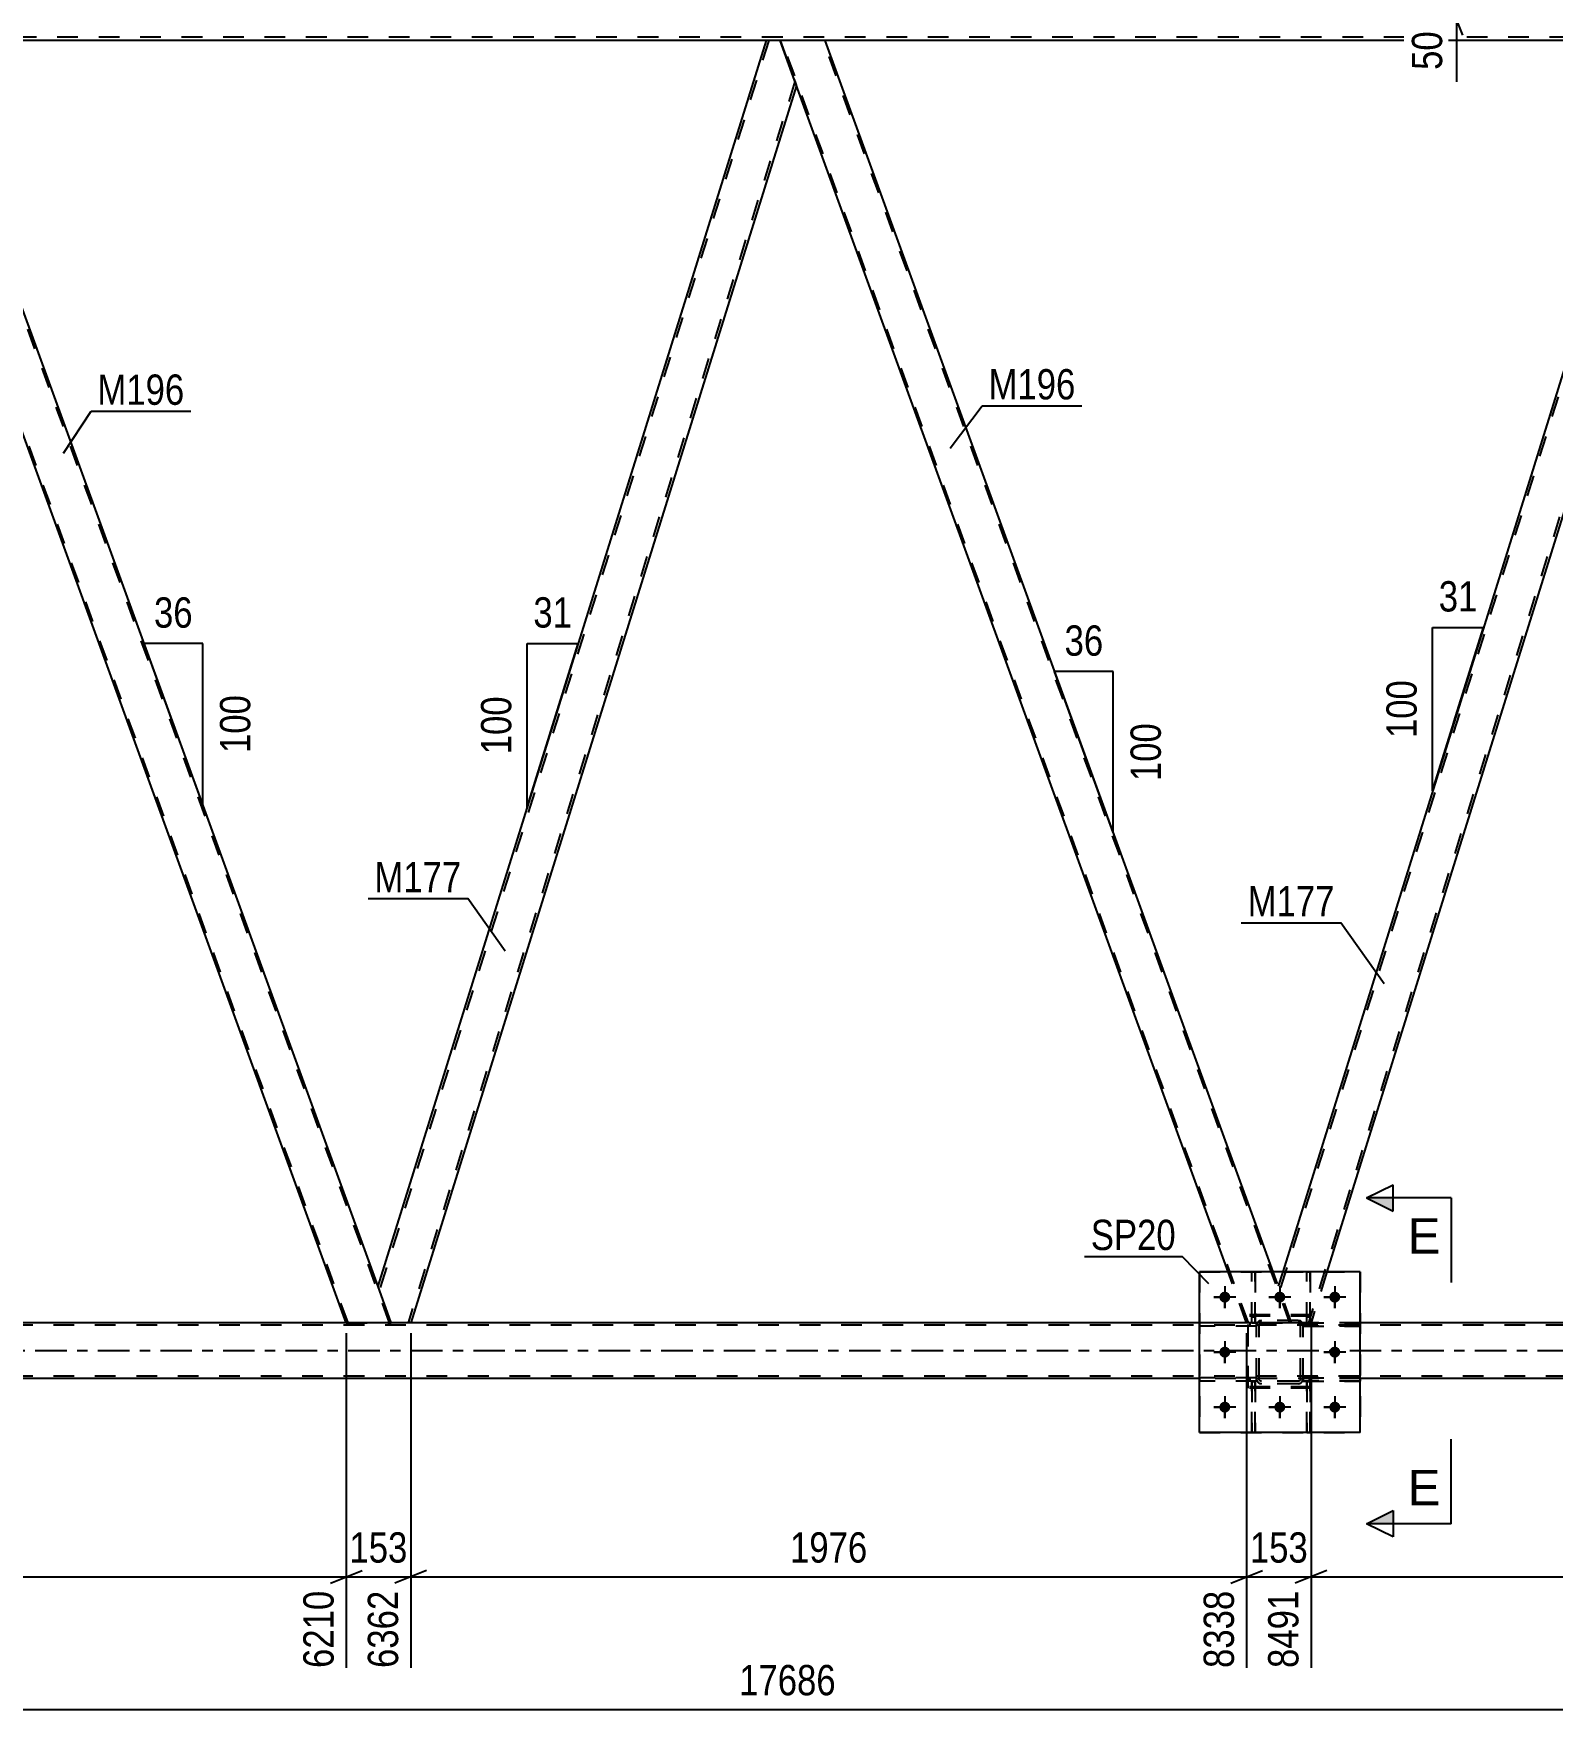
# Model space of a CAD drawing. Header units: millimetres. Extents: x -82 to 759, y -428 to 166.
# Drawn here: x 263.5 to 407.1, y -159.8 to -1.3 of the extents above; entities that cross this region are included whole.
import ezdxf

# ---------------------------------------------------------------- set-up
doc = ezdxf.new("R2010")
doc.units = ezdxf.units.MM
doc.linetypes.add('DXK_LINE_DOT2', pattern=[3.9198, 1.9599, -1.9599])
doc.linetypes.add('DXK_LINE_DOT3', pattern=[5.9187, 2.979, -0.9799, 0.9799, -0.9799])
doc.styles.add('Arial', font='ARIAL.TTF', dxfattribs={"height": 0.2})
doc.styles.add('Arial Narrow', font='ARIALN.TTF', dxfattribs={"height": 0.2})

# ---------------------------------------------------------------- blocks, each defined once
blk = doc.blocks.new('Bolt-814409776-4116 - 3670')
at = {"color": 1, "linetype": 'Continuous'}
for p, q in [((376.11, -119.76), (376.11, -120.46)), ((381.31, -119.76), (381.31, -120.46)), ((386.51, -119.76), (386.51, -120.46)), ((375.07, -120.8), (375.76, -120.8)), ((376.11, -121.84), (376.11, -121.15)), ((377.15, -120.8), (376.46, -120.8)), ((380.27, -120.8), (380.96, -120.8)), ((381.31, -121.84), (381.31, -121.15)), ((382.35, -120.8), (381.66, -120.8)), ((385.47, -120.8), (386.16, -120.8)), ((386.51, -121.84), (386.51, -121.15)), ((387.55, -120.8), (386.86, -120.8)), ((376.11, -124.96), (376.11, -125.66)), ((386.51, -124.96), (386.51, -125.66)), ((375.07, -126), (375.76, -126)), ((376.11, -127.04), (376.11, -126.35)), ((377.15, -126), (376.46, -126)), ((385.47, -126), (386.16, -126)), ((386.51, -127.04), (386.51, -126.35)), ((387.55, -126), (386.86, -126)), ((375.07, -131.2), (375.76, -131.2)), ((376.11, -130.16), (376.11, -130.86)), ((377.15, -131.2), (376.46, -131.2)), ((380.27, -131.2), (380.96, -131.2)), ((381.31, -130.16), (381.31, -130.86)), ((382.35, -131.2), (381.66, -131.2)), ((385.47, -131.2), (386.16, -131.2)), ((386.51, -130.16), (386.51, -130.86)), ((387.55, -131.2), (386.86, -131.2)), ((376.11, -132.24), (376.11, -131.55)), ((381.31, -132.24), (381.31, -131.55)), ((386.51, -132.24), (386.51, -131.55))]:
    blk.add_line(p, q, dxfattribs=at)
blk = doc.blocks.new('Part-814409776-3916 - 3670')
at = {"color": 7, "linetype": 'DXK_LINE_DOT2'}
for p, q in [((383.86, -133.6), (383.86, -128.77)), ((383.86, -128.77), (384.18, -128.77)), ((383.86, -129.37), (384.18, -129.37)), ((384.18, -128.77), (384.18, -133.6)), ((384.18, -133.6), (383.86, -133.6))]:
    blk.add_line(p, q, dxfattribs=at)
blk = doc.blocks.new('Bolt-814409776-4115 - 3670')
at = {"linetype": 'Continuous'}
for points in [[(376.63, -120.8, -1), (375.59, -120.8, -1)], [(381.83, -120.8, -1), (380.79, -120.8, -1)], [(387.03, -120.8, -1), (385.99, -120.8, -1)], [(376.63, -126, -1), (375.59, -126, -1)], [(387.03, -126, -1), (385.99, -126, -1)], [(376.63, -131.2, -1), (375.59, -131.2, -1)], [(381.83, -131.2, -1), (380.79, -131.2, -1)], [(387.03, -131.2, -1), (385.99, -131.2, -1)]]:
    blk.add_hatch(color=1, dxfattribs=at).paths.add_polyline_path(points)
at = {"color": 1, "linetype": 'Continuous'}
for p, q in [((376.11, -119.76), (376.11, -121.84)), ((381.31, -119.76), (381.31, -121.84)), ((386.51, -119.76), (386.51, -121.84)), ((377.15, -120.8), (375.07, -120.8)), ((382.35, -120.8), (380.27, -120.8)), ((387.55, -120.8), (385.47, -120.8)), ((376.11, -124.96), (376.11, -127.04)), ((386.51, -124.96), (386.51, -127.04)), ((377.15, -126), (375.07, -126)), ((387.55, -126), (385.47, -126)), ((377.15, -131.2), (375.07, -131.2)), ((376.11, -130.16), (376.11, -132.24)), ((382.35, -131.2), (380.27, -131.2)), ((381.31, -130.16), (381.31, -132.24)), ((387.55, -131.2), (385.47, -131.2)), ((386.51, -130.16), (386.51, -132.24))]:
    blk.add_line(p, q, dxfattribs=at)
blk = doc.blocks.new('Part-814409776-4165 - 3670')
at = {"color": 7, "linetype": 'DXK_LINE_DOT2'}
for p, q in [((379.11, -123.24), (373.71, -123.24)), ((373.71, -123.56), (373.71, -123.24)), ((379.11, -123.56), (373.71, -123.56)), ((378.51, -123.56), (378.51, -123.24)), ((379.11, -123.24), (379.11, -123.56))]:
    blk.add_line(p, q, dxfattribs=at)
blk = doc.blocks.new('Part-814409776-3955 - 3670')
at = {"color": 2, "linetype": 'Continuous'}
for p, q in [((253.17, -2), (248.92, -2)), ((296.05, -119.8), (253.17, -2)), ((293.04, -123.22), (250.44, -6.2))]:
    blk.add_line(p, q, dxfattribs=at)
at = {"color": 7, "linetype": 'DXK_LINE_DOT2'}
for p, q in [((248.92, -2), (250.44, -6.2)), ((293.21, -123.22), (249.09, -2)), ((297.12, -123.22), (253, -2)), ((297.29, -123.22), (296.05, -119.8)), ((293.04, -123.22), (297.29, -123.22))]:
    blk.add_line(p, q, dxfattribs=at)
blk = doc.blocks.new('Part-814409776-3970 - 3670')
at = {"color": 2, "linetype": 'Continuous'}
for p, q in [((338.31, -2), (334.05, -2)), ((380.67, -118.4), (338.31, -2)), ((376.42, -118.4), (335.58, -6.2))]:
    blk.add_line(p, q, dxfattribs=at)
at = {"color": 7, "linetype": 'DXK_LINE_DOT2'}
for p, q in [((334.05, -2), (335.58, -6.2)), ((378.34, -123.22), (334.22, -2)), ((382.26, -123.22), (338.14, -2)), ((378.17, -123.22), (376.42, -118.4)), ((382.43, -123.22), (380.67, -118.4)), ((382.43, -123.22), (378.17, -123.22))]:
    blk.add_line(p, q, dxfattribs=at)
blk = doc.blocks.new('Part-814409776-3975 - 3670')
at = {"color": 2, "linetype": 'Continuous'}
for p, q in [((332.73, -2), (296.03, -119.75)), ((334.05, -2), (332.73, -2)), ((335.58, -6.2), (334.05, -2)), ((335.6, -6.25), (299.14, -123.22)), ((297.29, -123.22), (296.05, -119.8))]:
    blk.add_line(p, q, dxfattribs=at)
at = {"color": 7, "linetype": 'DXK_LINE_DOT2'}
for p, q in [((332.98, -2), (296.17, -120.12)), ((335.46, -5.88), (298.89, -123.22)), ((335.6, -6.25), (335.58, -6.2)), ((335.6, -6.25), (335.58, -6.2)), ((296.03, -119.75), (296.05, -119.8)), ((299.14, -123.22), (297.29, -123.22))]:
    blk.add_line(p, q, dxfattribs=at)
blk = doc.blocks.new('Part-814409776-4127 - 3670')
at = {"color": 7, "linetype": 'DXK_LINE_DOT2'}
for p, q in [((384.31, -122.6), (378.31, -122.6)), ((378.31, -129.4), (378.31, -122.6)), ((384.31, -129.4), (384.31, -122.6)), ((384.31, -129.4), (378.31, -129.4))]:
    blk.add_line(p, q, dxfattribs=at)
blk = doc.blocks.new('Part-814409776-3985 - 3670')
at = {"color": 7, "linetype": 'DXK_LINE_DOT2'}
for p, q in [((373.71, -118.4), (388.91, -118.4)), ((373.71, -118.4), (373.71, -133.6)), ((388.91, -118.4), (388.91, -133.6)), ((373.71, -133.6), (388.91, -133.6))]:
    blk.add_line(p, q, dxfattribs=at)
blk = doc.blocks.new('Part-814409776-3990 - 3670')
at = {"color": 7, "linetype": 'DXK_LINE_DOT2'}
for p, q in [((659.29, -123.46), (44.64, -123.46)), ((388.91, -123.22), (373.71, -123.22)), ((659.29, -128.26), (44.64, -128.26)), ((388.91, -128.5), (373.71, -128.5))]:
    blk.add_line(p, q, dxfattribs=at)
at = {"color": 2, "linetype": 'Continuous'}
for p, q in [((373.71, -123.22), (218.64, -123.22)), ((543.98, -123.22), (388.91, -123.22)), ((373.71, -128.5), (218.64, -128.5)), ((543.98, -128.5), (388.91, -128.5))]:
    blk.add_line(p, q, dxfattribs=at)
at = {"color": 7, "linetype": 'DXK_LINE_DOT3'}
blk.add_line((44.64, -125.86), (659.29, -125.86), dxfattribs=at)
blk = doc.blocks.new('Part-814409776-3995 - 3670')
at = {"color": 2, "linetype": 'Continuous'}
for p, q in [((388.91, -118.4), (373.71, -118.4)), ((373.71, -133.6), (373.71, -118.4)), ((388.91, -133.6), (388.91, -118.4)), ((388.91, -133.6), (373.71, -133.6))]:
    blk.add_line(p, q, dxfattribs=at)
blk = doc.blocks.new('Part-814409776-3998 - 3670')
at = {"color": 7, "linetype": 'DXK_LINE_DOT2'}
for p, q in [((378.66, -123.25), (378.66, -118.4)), ((378.66, -118.4), (378.98, -118.4)), ((378.98, -118.4), (378.98, -123.25)), ((378.66, -122.65), (378.98, -122.65)), ((378.98, -123.25), (378.66, -123.25))]:
    blk.add_line(p, q, dxfattribs=at)
blk = doc.blocks.new('Part-814409776-4159 - 3670')
at = {"color": 7, "linetype": 'DXK_LINE_DOT2'}
for p, q in [((383.51, -123.56), (383.51, -123.24)), ((383.51, -123.24), (388.91, -123.24)), ((388.91, -123.56), (383.51, -123.56)), ((384.11, -123.56), (384.11, -123.24)), ((388.91, -123.24), (388.91, -123.56))]:
    blk.add_line(p, q, dxfattribs=at)
blk = doc.blocks.new('Part-814409776-4019 - 3670')
at = {"color": 7, "linetype": 'DXK_LINE_DOT2'}
for p, q in [((647.89, -1.68), (10.22, -1.68)), ((593.71, -2), (162.46, -2)), ((338.31, -2), (332.73, -2))]:
    blk.add_line(p, q, dxfattribs=at)
at = {"color": 2, "linetype": 'Continuous'}
for p, q in [((332.73, -2), (253.17, -2)), ((417.87, -2), (338.31, -2))]:
    blk.add_line(p, q, dxfattribs=at)
blk = doc.blocks.new('Part-814409776-4025 - 3670')
at = {"color": 7, "linetype": 'DXK_LINE_DOT2'}
for p, q in [((418.12, -2), (381.3, -120.12)), ((420.6, -5.88), (384.02, -123.22)), ((420.73, -6.25), (420.71, -6.2)), ((420.73, -6.25), (420.71, -6.2)), ((381.58, -118.4), (381.16, -119.75)), ((385.77, -118.4), (384.27, -123.22)), ((382.43, -123.22), (381.16, -119.75)), ((384.27, -123.22), (382.43, -123.22))]:
    blk.add_line(p, q, dxfattribs=at)
at = {"color": 2, "linetype": 'Continuous'}
for p, q in [((417.87, -2), (381.58, -118.4)), ((419.18, -2), (417.87, -2)), ((420.71, -6.2), (419.18, -2)), ((420.73, -6.25), (385.77, -118.4))]:
    blk.add_line(p, q, dxfattribs=at)
blk = doc.blocks.new('Part-814409776-4131 - 3670')
at = {"color": 2, "linetype": 'Continuous'}
for p, q in [((383.86, -118.4), (383.86, -118.4)), ((384.18, -118.4), (383.86, -118.4)), ((384.18, -118.4), (384.18, -118.4))]:
    blk.add_line(p, q, dxfattribs=at)
at = {"color": 7, "linetype": 'DXK_LINE_DOT2'}
for p, q in [((383.86, -123.25), (383.86, -118.4)), ((384.18, -123.25), (384.18, -118.4)), ((383.86, -122.65), (384.18, -122.65)), ((384.18, -123.25), (383.86, -123.25))]:
    blk.add_line(p, q, dxfattribs=at)
blk = doc.blocks.new('Part-814409776-4045 - 3670')
at = {"color": 7, "linetype": 'DXK_LINE_DOT2'}
for p, q in [((388.91, -128.44), (383.51, -128.44)), ((383.51, -128.44), (383.51, -128.76)), ((383.51, -128.76), (388.91, -128.76)), ((384.11, -128.76), (384.11, -128.44)), ((388.91, -128.76), (388.91, -128.44))]:
    blk.add_line(p, q, dxfattribs=at)
blk = doc.blocks.new('Part-814409776-4048 - 3670')
at = {"color": 7, "linetype": 'DXK_LINE_DOT2'}
for p, q in [((388.91, -123.24), (383.51, -123.24)), ((383.51, -123.24), (383.51, -123.56)), ((383.51, -123.56), (388.91, -123.56)), ((384.11, -123.56), (384.11, -123.24)), ((388.91, -123.56), (388.91, -123.24))]:
    blk.add_line(p, q, dxfattribs=at)
blk = doc.blocks.new('Part-814409776-4051 - 3670')
at = {"color": 7, "linetype": 'DXK_LINE_DOT2'}
for p, q in [((379.11, -128.44), (373.71, -128.44)), ((373.71, -128.44), (373.71, -128.76)), ((379.11, -128.76), (373.71, -128.76)), ((378.51, -128.76), (378.51, -128.44)), ((379.11, -128.76), (379.11, -128.44))]:
    blk.add_line(p, q, dxfattribs=at)
blk = doc.blocks.new('Part-814409776-4054 - 3670')
at = {"color": 7, "linetype": 'DXK_LINE_DOT2'}
for p, q in [((379.11, -123.24), (373.71, -123.24)), ((373.71, -123.24), (373.71, -123.56)), ((379.11, -123.56), (373.71, -123.56)), ((378.51, -123.56), (378.51, -123.24)), ((379.11, -123.56), (379.11, -123.24))]:
    blk.add_line(p, q, dxfattribs=at)
blk = doc.blocks.new('Part-814409776-4080 - 3670')
at = {"color": 7, "linetype": 'DXK_LINE_DOT2'}
for p, q in [((378.98, -128.77), (378.66, -128.77)), ((378.66, -128.77), (378.66, -133.6)), ((378.66, -129.37), (378.98, -129.37)), ((378.98, -133.6), (378.98, -128.77)), ((378.66, -133.6), (378.98, -133.6))]:
    blk.add_line(p, q, dxfattribs=at)
blk = doc.blocks.new('Part-814409776-4103 - 3670')
at = {"color": 7, "linetype": 'DXK_LINE_DOT2'}
for p, q in [((384.18, -128.77), (383.86, -128.77)), ((383.86, -128.77), (383.86, -133.6)), ((383.86, -129.37), (384.18, -129.37)), ((384.18, -133.6), (384.18, -128.77)), ((383.86, -133.6), (384.18, -133.6))]:
    blk.add_line(p, q, dxfattribs=at)
blk = doc.blocks.new('Part-814409776-4114 - 3670')
at = {"color": 7, "linetype": 'DXK_LINE_DOT2'}
for p, q in [((383.86, -123.25), (383.86, -118.4)), ((383.86, -118.4), (384.18, -118.4)), ((384.18, -118.4), (384.18, -123.25)), ((383.86, -122.65), (384.18, -122.65)), ((384.18, -123.25), (383.86, -123.25))]:
    blk.add_line(p, q, dxfattribs=at)
blk = doc.blocks.new('Part-814409776-4122 - 3670')
at = {"color": 7, "linetype": 'DXK_LINE_DOT2'}
for p, q in [((378.66, -133.6), (378.66, -128.77)), ((378.66, -128.77), (378.98, -128.77)), ((378.66, -129.37), (378.98, -129.37)), ((378.98, -128.77), (378.98, -133.6)), ((378.98, -133.6), (378.66, -133.6))]:
    blk.add_line(p, q, dxfattribs=at)
blk = doc.blocks.new('Part-814409776-4126 - 3670')
at = {"color": 7, "linetype": 'DXK_LINE_DOT2'}
for p, q in [((379.11, -123.48), (379.15, -123.3)), ((379.15, -123.3), (379.11, -123.48)), ((379.11, -128.52), (379.11, -123.48)), ((379.35, -123.48), (379.37, -123.39)), ((379.35, -128.52), (379.35, -123.48)), ((379.37, -123.39), (379.42, -123.31)), ((379.41, -123.04), (379.59, -123)), ((379.59, -123), (379.41, -123.04)), ((379.42, -123.31), (379.5, -123.26)), ((379.5, -123.26), (379.59, -123.24)), ((383.03, -123), (379.59, -123)), ((379.59, -123.24), (383.03, -123.24)), ((383.03, -123), (383.21, -123.04)), ((383.21, -123.04), (383.03, -123)), ((383.03, -123.24), (383.12, -123.26)), ((383.12, -123.26), (383.2, -123.31)), ((383.2, -123.31), (383.25, -123.39)), ((383.25, -123.39), (383.27, -123.48)), ((383.27, -128.52), (383.27, -123.48)), ((383.47, -123.3), (383.51, -123.48)), ((383.51, -123.48), (383.47, -123.3)), ((383.51, -128.52), (383.51, -123.48)), ((379.15, -128.71), (379.11, -128.52)), ((379.11, -128.52), (379.15, -128.71)), ((379.37, -128.62), (379.35, -128.52)), ((379.42, -128.69), (379.37, -128.62)), ((379.59, -129), (379.41, -128.97)), ((379.41, -128.97), (379.59, -129)), ((379.5, -128.75), (379.42, -128.69)), ((379.59, -128.76), (379.5, -128.75)), ((383.03, -128.76), (379.59, -128.76)), ((383.03, -129), (379.59, -129)), ((383.12, -128.75), (383.03, -128.76)), ((383.21, -128.97), (383.03, -129)), ((383.03, -129), (383.21, -128.97)), ((383.2, -128.69), (383.12, -128.75)), ((383.25, -128.62), (383.2, -128.69)), ((383.27, -128.52), (383.25, -128.62)), ((383.51, -128.52), (383.47, -128.71)), ((383.47, -128.71), (383.51, -128.52))]:
    blk.add_line(p, q, dxfattribs=at)
at = {"color": 7, "linetype": 'DXK_LINE_DOT3'}
blk.add_line((381.31, -126), (381.31, -126), dxfattribs=at)
at = {"color": 7, "linetype": 'DXK_LINE_DOT2'}
for centre, start, end in [((379.59, -123.48), 112.5, 157.5), ((379.59, -123.48), 112.5, 157.5), ((383.03, -123.48), 22.5, 67.5), ((383.03, -123.48), 22.5, 67.5), ((379.59, -128.52), 202.5, 247.5), ((379.59, -128.52), 202.5, 247.5), ((383.03, -128.52), 292.5, 337.5), ((383.03, -128.52), 292.5, 337.5)]:
    blk.add_arc(centre, 0.48, start, end, dxfattribs=at)
blk = doc.blocks.new('Part-814409776-4128 - 3670')
at = {"color": 7, "linetype": 'DXK_LINE_DOT2'}
for p, q in [((383.51, -128.76), (383.51, -128.44)), ((383.51, -128.44), (388.91, -128.44)), ((388.91, -128.76), (383.51, -128.76)), ((384.11, -128.76), (384.11, -128.44)), ((388.91, -128.44), (388.91, -128.76))]:
    blk.add_line(p, q, dxfattribs=at)
blk = doc.blocks.new('Part-814409776-4157 - 3670')
at = {"color": 7, "linetype": 'DXK_LINE_DOT2'}
for p, q in [((384.31, -122.47), (378.31, -122.47)), ((378.31, -129.27), (378.31, -122.47)), ((384.31, -129.27), (384.31, -122.47)), ((384.31, -129.27), (378.31, -129.27))]:
    blk.add_line(p, q, dxfattribs=at)
blk = doc.blocks.new('Part-814409776-4158 - 3670')
at = {"color": 7, "linetype": 'DXK_LINE_DOT2'}
for p, q in [((379.11, -123.48), (379.15, -123.3)), ((379.15, -123.3), (379.11, -123.48)), ((379.11, -128.52), (379.11, -123.48)), ((379.35, -123.48), (379.37, -123.39)), ((379.35, -128.52), (379.35, -123.48)), ((379.37, -123.39), (379.42, -123.31)), ((379.41, -123.04), (379.59, -123)), ((379.59, -123), (379.41, -123.04)), ((379.42, -123.31), (379.5, -123.26)), ((379.5, -123.26), (379.59, -123.24)), ((383.03, -123), (379.59, -123)), ((379.59, -123.24), (383.03, -123.24)), ((383.03, -123), (383.21, -123.04)), ((383.21, -123.04), (383.03, -123)), ((383.03, -123.24), (383.12, -123.26)), ((383.12, -123.26), (383.2, -123.31)), ((383.2, -123.31), (383.25, -123.39)), ((383.25, -123.39), (383.27, -123.48)), ((383.27, -128.52), (383.27, -123.48)), ((383.47, -123.3), (383.51, -123.48)), ((383.51, -123.48), (383.47, -123.3)), ((383.51, -128.52), (383.51, -123.48)), ((379.15, -128.71), (379.11, -128.52)), ((379.11, -128.52), (379.15, -128.71)), ((379.37, -128.62), (379.35, -128.52)), ((379.42, -128.69), (379.37, -128.62)), ((379.59, -129), (379.41, -128.97)), ((379.41, -128.97), (379.59, -129)), ((379.5, -128.75), (379.42, -128.69)), ((379.59, -128.76), (379.5, -128.75)), ((383.03, -128.76), (379.59, -128.76)), ((383.03, -129), (379.59, -129)), ((383.12, -128.75), (383.03, -128.76)), ((383.21, -128.97), (383.03, -129)), ((383.03, -129), (383.21, -128.97)), ((383.2, -128.69), (383.12, -128.75)), ((383.25, -128.62), (383.2, -128.69)), ((383.27, -128.52), (383.25, -128.62)), ((383.51, -128.52), (383.47, -128.71)), ((383.47, -128.71), (383.51, -128.52))]:
    blk.add_line(p, q, dxfattribs=at)
at = {"color": 7, "linetype": 'DXK_LINE_DOT3'}
blk.add_line((381.31, -126), (381.31, -126), dxfattribs=at)
at = {"color": 7, "linetype": 'DXK_LINE_DOT2'}
for centre, start, end in [((379.59, -123.48), 112.5, 157.5), ((379.59, -123.48), 112.5, 157.5), ((383.03, -123.48), 22.5, 67.5), ((383.03, -123.48), 22.5, 67.5), ((379.59, -128.52), 202.5, 247.5), ((379.59, -128.52), 202.5, 247.5), ((383.03, -128.52), 292.5, 337.5), ((383.03, -128.52), 292.5, 337.5)]:
    blk.add_arc(centre, 0.48, start, end, dxfattribs=at)
blk = doc.blocks.new('Part-814409776-4162 - 3670')
at = {"color": 7, "linetype": 'DXK_LINE_DOT2'}
for p, q in [((379.11, -128.44), (373.71, -128.44)), ((373.71, -128.76), (373.71, -128.44)), ((379.11, -128.76), (373.71, -128.76)), ((378.51, -128.76), (378.51, -128.44)), ((379.11, -128.44), (379.11, -128.76))]:
    blk.add_line(p, q, dxfattribs=at)
blk = doc.blocks.new('Part-814409776-4166 - 3670')
at = {"color": 2, "linetype": 'Continuous'}
for p, q in [((378.66, -118.4), (378.66, -118.4)), ((378.98, -118.4), (378.66, -118.4)), ((378.98, -118.4), (378.98, -118.4))]:
    blk.add_line(p, q, dxfattribs=at)
at = {"color": 7, "linetype": 'DXK_LINE_DOT2'}
for p, q in [((378.66, -123.25), (378.66, -118.4)), ((378.98, -123.25), (378.98, -118.4)), ((378.66, -122.65), (378.98, -122.65)), ((378.98, -123.25), (378.66, -123.25))]:
    blk.add_line(p, q, dxfattribs=at)
blk = doc.blocks.new('StraightDimension-814409776-5163 - 3670')
at = {"color": 7, "linetype": 'Continuous'}
for p, q in [((293.04, -124.22), (293.04, -155.86)), ((299.14, -124.22), (299.14, -155.86)), ((291.54, -147.85), (294.54, -146.65)), ((293.04, -147.25), (299.14, -147.25)), ((300.64, -146.65), (297.64, -147.85))]:
    blk.add_line(p, q, dxfattribs=at)
at = {"color": 0}
blk.add_wipeout([(299.43, -146.5), (299.43, -142.3), (292.74, -142.3), (292.74, -146.5)], dxfattribs=at)
at = {"color": 0, "linetype": 'Continuous'}
blk.add_wipeout([(298.54, -147.95), (294.34, -147.95), (294.34, -156.46), (298.54, -156.46)], dxfattribs=at)
at = {"color": 3, "style": 'Arial Narrow'}
blk.add_text('153', height=2.863, dxfattribs=at).set_placement((293.34, -145.9))
at = {"color": 3, "linetype": 'Continuous', "style": 'Arial Narrow'}
blk.add_text('6362', height=2.863, rotation=90.0002, dxfattribs=at).set_placement((297.94, -155.86))
blk = doc.blocks.new('StraightDimension-814409776-27430 - 3670')
at = {"color": 7, "linetype": 'Continuous'}
for p, q in [((397.41, 3.5), (398.61, 0.5)), ((389.01, 2), (400.41, 2)), ((398.01, 0), (398.01, 2)), ((389.01, 0), (400.41, 0)), ((398.61, -1.5), (397.41, 1.5))]:
    blk.add_line(p, q, dxfattribs=at)
at = {"color": 0}
blk.add_wipeout([(397.26, -0.52), (393.06, -0.52), (393.06, -5.38), (397.26, -5.38)], dxfattribs=at)
at = {"color": 7, "linetype": 'Continuous'}
blk.add_line((398.01, 0), (398.01, -5.91), dxfattribs=at)
blk.add_line((398.01, 0), (398.01, -5.91), dxfattribs=at)
at = {"color": 3, "style": 'Arial Narrow'}
blk.add_text('50', height=2.863, rotation=90.0002, dxfattribs=at).set_placement((396.66, -4.78))
blk = doc.blocks.new('StraightDimension-814409776-4997 - 3670')
at = {"color": 7, "linetype": 'Continuous'}
blk.add_line((-0.64, -159.79), (670.15, -159.79), dxfattribs=at)
at = {"color": 0}
blk.add_wipeout([(339.93, -159.04), (339.93, -154.84), (329.59, -154.84), (329.59, -159.04)], dxfattribs=at)
at = {"color": 3, "style": 'Arial Narrow'}
blk.add_text('17686', height=2.863, dxfattribs=at).set_placement((330.19, -158.44))
blk = doc.blocks.new('AngleDimension-814409776-4284 - 3670')
at = {"color": 7, "linetype": 'Continuous'}
for p, q in [((363.33, -70.76), (360.02, -61.66)), ((365.56, -61.66), (360.02, -61.66)), ((365.56, -76.89), (360.02, -61.66)), ((365.56, -76.89), (365.56, -61.66))]:
    blk.add_line(p, q, dxfattribs=at)
at = {"color": 0}
for points in [[(365.22, -60.76), (365.22, -56.56), (360.36, -56.56), (360.36, -60.76)], [(370.66, -65.93), (366.46, -65.93), (366.46, -72.62), (370.66, -72.62)]]:
    blk.add_wipeout(points, dxfattribs=at)
at = {"color": 3, "style": 'Arial Narrow'}
blk.add_text('36', height=2.863, dxfattribs=at).set_placement((360.96, -60.16))
blk.add_text('100', height=2.863, rotation=90.0002, dxfattribs=at).set_placement((370.06, -72.02))
blk = doc.blocks.new('AngleDimension-814409776-4298 - 3670')
at = {"color": 7, "linetype": 'Continuous'}
for p, q in [((277.15, -67.87), (273.92, -59.01)), ((279.46, -59.01), (273.92, -59.01)), ((279.46, -74.23), (273.92, -59.01)), ((279.46, -74.23), (279.46, -59.01))]:
    blk.add_line(p, q, dxfattribs=at)
at = {"color": 0}
for points in [[(279.12, -58.11), (279.12, -53.91), (274.26, -53.91), (274.26, -58.11)], [(284.56, -63.28), (280.36, -63.28), (280.36, -69.96), (284.56, -69.96)]]:
    blk.add_wipeout(points, dxfattribs=at)
at = {"color": 3, "style": 'Arial Narrow'}
blk.add_text('36', height=2.863, dxfattribs=at).set_placement((274.86, -57.51))
blk.add_text('100', height=2.863, rotation=90.0002, dxfattribs=at).set_placement((283.96, -69.36))
blk = doc.blocks.new('StraightDimension-814409776-5139 - 3670')
at = {"color": 7, "linetype": 'Continuous'}
for p, q in [((214, -124.22), (214, -155.86)), ((293.04, -124.22), (293.04, -155.86)), ((215.5, -146.65), (212.5, -147.85)), ((214, -147.25), (293.04, -147.25)), ((291.54, -147.85), (294.54, -146.65))]:
    blk.add_line(p, q, dxfattribs=at)
at = {"color": 0}
blk.add_wipeout([(257.78, -146.5), (257.78, -142.3), (249.26, -142.3), (249.26, -146.5)], dxfattribs=at)
at = {"color": 0, "linetype": 'Continuous'}
blk.add_wipeout([(292.44, -147.95), (288.24, -147.95), (288.24, -156.46), (292.44, -156.46)], dxfattribs=at)
at = {"color": 3, "style": 'Arial Narrow'}
blk.add_text('1976', height=2.863, dxfattribs=at).set_placement((249.86, -145.9))
at = {"color": 3, "linetype": 'Continuous', "style": 'Arial Narrow'}
blk.add_text('6210', height=2.863, rotation=90.0002, dxfattribs=at).set_placement((291.84, -155.86))
blk = doc.blocks.new('StraightDimension-814409776-5211 - 3670')
at = {"color": 7, "linetype": 'Continuous'}
for p, q in [((378.17, -124.22), (378.17, -155.86)), ((384.27, -124.22), (384.27, -155.86)), ((376.67, -147.85), (379.67, -146.65)), ((378.17, -147.25), (384.27, -147.25)), ((385.77, -146.65), (382.77, -147.85))]:
    blk.add_line(p, q, dxfattribs=at)
at = {"color": 0}
blk.add_wipeout([(384.56, -146.5), (384.56, -142.3), (377.88, -142.3), (377.88, -146.5)], dxfattribs=at)
at = {"color": 0, "linetype": 'Continuous'}
blk.add_wipeout([(383.67, -147.95), (379.47, -147.95), (379.47, -156.46), (383.67, -156.46)], dxfattribs=at)
at = {"color": 3, "style": 'Arial Narrow'}
blk.add_text('153', height=2.863, dxfattribs=at).set_placement((378.48, -145.9))
at = {"color": 3, "linetype": 'Continuous', "style": 'Arial Narrow'}
blk.add_text('8491', height=2.863, rotation=90.0002, dxfattribs=at).set_placement((383.07, -155.86))
blk = doc.blocks.new('StraightDimension-814409776-5235 - 3670')
at = {"color": 7, "linetype": 'Continuous'}
for p, q in [((384.27, -124.22), (384.27, -155.86)), ((463.3, -124.22), (463.3, -157.69)), ((385.77, -146.65), (382.77, -147.85)), ((384.27, -147.25), (463.3, -147.25)), ((461.8, -147.85), (464.8, -146.65))]:
    blk.add_line(p, q, dxfattribs=at)
at = {"color": 0}
blk.add_wipeout([(428.04, -146.5), (428.04, -142.3), (419.53, -142.3), (419.53, -146.5)], dxfattribs=at)
at = {"color": 0, "linetype": 'Continuous'}
blk.add_wipeout([(462.7, -147.95), (458.5, -147.95), (458.5, -158.29), (462.7, -158.29)], dxfattribs=at)
at = {"color": 3, "style": 'Arial Narrow'}
blk.add_text('1976', height=2.863, dxfattribs=at).set_placement((420.13, -145.9))
at = {"color": 3, "linetype": 'Continuous', "style": 'Arial Narrow'}
blk.add_text('10467', height=2.863, rotation=90.0002, dxfattribs=at).set_placement((462.1, -157.69))
blk = doc.blocks.new('AngleDimension-814409776-5347 - 3670')
at = {"color": 7, "linetype": 'Continuous'}
for p, q in [((310.14, -59), (314.96, -59)), ((310.14, -74.47), (314.96, -59)), ((310.14, -74.47), (310.14, -59)), ((311.06, -71.54), (314.96, -59))]:
    blk.add_line(p, q, dxfattribs=at)
at = {"color": 0}
for points in [[(314.98, -58.1), (314.98, -53.9), (310.13, -53.9), (310.13, -58.1)], [(309.24, -63.39), (305.04, -63.39), (305.04, -70.08), (309.24, -70.08)]]:
    blk.add_wipeout(points, dxfattribs=at)
at = {"color": 3, "style": 'Arial Narrow'}
blk.add_text('31', height=2.863, dxfattribs=at).set_placement((310.73, -57.5))
blk.add_text('100', height=2.863, rotation=90.0002, dxfattribs=at).set_placement((308.64, -69.48))
blk = doc.blocks.new('AngleDimension-814409776-5358 - 3670')
at = {"color": 7, "linetype": 'Continuous'}
for p, q in [((395.75, -57.48), (400.57, -57.48)), ((395.75, -72.94), (400.57, -57.48)), ((395.75, -72.94), (395.75, -57.48)), ((397.78, -66.43), (400.57, -57.48))]:
    blk.add_line(p, q, dxfattribs=at)
at = {"color": 0}
for points in [[(400.59, -56.58), (400.59, -52.38), (395.74, -52.38), (395.74, -56.58)], [(394.85, -61.87), (390.65, -61.87), (390.65, -68.55), (394.85, -68.55)]]:
    blk.add_wipeout(points, dxfattribs=at)
at = {"color": 3, "style": 'Arial Narrow'}
blk.add_text('31', height=2.863, dxfattribs=at).set_placement((396.34, -55.98))
blk.add_text('100', height=2.863, rotation=90.0002, dxfattribs=at).set_placement((394.25, -67.95))
blk = doc.blocks.new('StraightDimension-814409776-5187 - 3670')
at = {"color": 7, "linetype": 'Continuous'}
for p, q in [((299.14, -124.22), (299.14, -155.86)), ((378.17, -124.22), (378.17, -155.86)), ((300.64, -146.65), (297.64, -147.85)), ((299.14, -147.25), (378.17, -147.25)), ((376.67, -147.85), (379.67, -146.65))]:
    blk.add_line(p, q, dxfattribs=at)
at = {"color": 0}
blk.add_wipeout([(342.91, -146.5), (342.91, -142.3), (334.4, -142.3), (334.4, -146.5)], dxfattribs=at)
at = {"color": 0, "linetype": 'Continuous'}
blk.add_wipeout([(377.57, -147.95), (373.37, -147.95), (373.37, -156.46), (377.57, -156.46)], dxfattribs=at)
at = {"color": 3, "style": 'Arial Narrow'}
blk.add_text('1976', height=2.863, dxfattribs=at).set_placement((335, -145.9))
at = {"color": 3, "linetype": 'Continuous', "style": 'Arial Narrow'}
blk.add_text('8338', height=2.863, rotation=90.0002, dxfattribs=at).set_placement((376.97, -155.86))
blk = doc.blocks.new('Mark-814409776-3951 - 3670')
at = {"color": 0}
blk.add_wipeout([(277.74, -36.44), (277.74, -33.44), (269.51, -33.44), (269.51, -36.44)], dxfattribs=at)
blk.add_wipeout([(277.74, -36.44), (277.74, -33.44), (269.51, -33.44), (269.51, -36.44)], dxfattribs=at)
at = {"color": 30, "linetype": 'Continuous'}
for p, q in [((266.29, -41), (268.91, -37.04)), ((268.91, -37.04), (278.34, -37.04))]:
    blk.add_line(p, q, dxfattribs=at)
at = {"color": 3, "style": 'Arial Narrow'}
blk.add_text('M196', height=2.863, dxfattribs=at).set_placement((269.51, -36.44))
blk = doc.blocks.new('Mark-814409776-3966 - 3670')
at = {"color": 0}
blk.add_wipeout([(361.99, -35.93), (361.99, -32.93), (353.77, -32.93), (353.77, -35.93)], dxfattribs=at)
blk.add_wipeout([(361.99, -35.93), (361.99, -32.93), (353.77, -32.93), (353.77, -35.93)], dxfattribs=at)
at = {"color": 30, "linetype": 'Continuous'}
for p, q in [((350.15, -40.54), (353.17, -36.53)), ((353.17, -36.53), (362.59, -36.53))]:
    blk.add_line(p, q, dxfattribs=at)
at = {"color": 3, "style": 'Arial Narrow'}
blk.add_text('M196', height=2.863, dxfattribs=at).set_placement((353.77, -35.93))
blk = doc.blocks.new('Mark-814409776-3971 - 3670')
at = {"color": 0}
blk.add_wipeout([(303.92, -82.53), (303.92, -79.53), (295.7, -79.53), (295.7, -82.53)], dxfattribs=at)
blk.add_wipeout([(303.92, -82.53), (303.92, -79.53), (295.7, -79.53), (295.7, -82.53)], dxfattribs=at)
at = {"color": 30, "linetype": 'Continuous'}
for p in [(295.1, -83.13), (308.05, -88.08)]:
    blk.add_line(p, (304.52, -83.13), dxfattribs=at)
at = {"color": 3, "style": 'Arial Narrow'}
blk.add_text('M177', height=2.863, dxfattribs=at).set_placement((295.7, -82.53))
blk = doc.blocks.new('Mark-814409776-3991 - 3670')
at = {"color": 0}
blk.add_wipeout([(371.48, -116.35), (371.48, -113.35), (363.44, -113.35), (363.44, -116.35)], dxfattribs=at)
blk.add_wipeout([(371.48, -116.35), (371.48, -113.35), (363.44, -113.35), (363.44, -116.35)], dxfattribs=at)
at = {"color": 30, "linetype": 'Continuous'}
for p in [(362.84, -116.95), (374.59, -119.53)]:
    blk.add_line(p, (372.08, -116.95), dxfattribs=at)
at = {"color": 3, "style": 'Arial Narrow'}
blk.add_text('SP20', height=2.863, dxfattribs=at).set_placement((363.44, -116.35))
blk = doc.blocks.new('Mark-814409776-4021 - 3670')
at = {"color": 0}
blk.add_wipeout([(386.49, -84.81), (386.49, -81.81), (378.27, -81.81), (378.27, -84.81)], dxfattribs=at)
blk.add_wipeout([(386.49, -84.81), (386.49, -81.81), (378.27, -81.81), (378.27, -84.81)], dxfattribs=at)
at = {"color": 30, "linetype": 'Continuous'}
for p in [(377.67, -85.41), (391.18, -91.17)]:
    blk.add_line(p, (387.09, -85.41), dxfattribs=at)
at = {"color": 3, "style": 'Arial Narrow'}
blk.add_text('M177', height=2.863, dxfattribs=at).set_placement((378.27, -84.81))
blk = doc.blocks.new('SectionMark-814409776-5490 - 3670')
at = {"linetype": 'Continuous'}
for points in [[(392.02, -111.43), (392.02, -112.68), (389.52, -111.43)], [(392.02, -140.97), (392.02, -142.22), (389.52, -142.22)]]:
    blk.add_hatch(color=6, dxfattribs=at).paths.add_polyline_path(points)
at = {"color": 6, "linetype": 'Continuous'}
for p, q in [((389.52, -111.43), (392.02, -110.18)), ((392.02, -112.68), (392.02, -110.18)), ((397.52, -111.43), (389.52, -111.43)), ((389.52, -111.43), (392.02, -112.68)), ((397.52, -111.43), (397.52, -119.43)), ((397.52, -142.22), (397.52, -134.22)), ((389.52, -142.22), (392.02, -140.97)), ((392.02, -140.97), (392.02, -143.47)), ((397.52, -142.22), (389.52, -142.22)), ((392.02, -143.47), (389.52, -142.22))]:
    blk.add_line(p, q, dxfattribs=at)
at = {"color": 0, "linetype": 'Continuous'}
for points in [[(396.52, -116.68), (396.52, -113.18), (393.4, -113.18), (393.4, -116.68)], [(396.52, -140.47), (396.52, -136.97), (393.4, -136.97), (393.4, -140.47)]]:
    blk.add_wipeout(points, dxfattribs=at)
at = {"color": 3, "linetype": 'Continuous', "style": 'Arial'}
for p in [(393.4, -116.68), (393.4, -140.47)]:
    blk.add_text('E', height=3.34, dxfattribs=at).set_placement(p)

msp = doc.modelspace()

# ---------------------------------------------------------------- block references
for name in ['Part-814409776-4019 - 3670', 'Part-814409776-3955 - 3670', 'Part-814409776-3975 - 3670', 'Part-814409776-3970 - 3670', 'Part-814409776-4025 - 3670', 'Part-814409776-3985 - 3670', 'Part-814409776-3995 - 3670', 'Part-814409776-3998 - 3670', 'Part-814409776-4166 - 3670', 'Part-814409776-4131 - 3670', 'Part-814409776-4114 - 3670', 'Bolt-814409776-4116 - 3670', 'Bolt-814409776-4115 - 3670', 'Part-814409776-3990 - 3670', 'Part-814409776-4165 - 3670', 'Part-814409776-4054 - 3670', 'Part-814409776-4157 - 3670', 'Part-814409776-4127 - 3670', 'Part-814409776-4126 - 3670', 'Part-814409776-4158 - 3670', 'Part-814409776-4159 - 3670', 'Part-814409776-4048 - 3670', 'Part-814409776-4051 - 3670', 'Part-814409776-4162 - 3670', 'Part-814409776-4080 - 3670', 'Part-814409776-4122 - 3670', 'Part-814409776-4045 - 3670', 'Part-814409776-4128 - 3670', 'Part-814409776-3916 - 3670', 'Part-814409776-4103 - 3670']:
    msp.add_blockref(name, (0, 0))

# ---------------------------------------------------------------- next in the draw order: block references
for name in ['StraightDimension-814409776-27430 - 3670', 'StraightDimension-814409776-5163 - 3670']:
    msp.add_blockref(name, (0, 0))

# ---------------------------------------------------------------- next in the draw order: block references
msp.add_blockref('StraightDimension-814409776-4997 - 3670', (0, 0))

# ---------------------------------------------------------------- next in the draw order: block references
for name in ['Mark-814409776-3966 - 3670', 'Mark-814409776-3951 - 3670', 'AngleDimension-814409776-5358 - 3670', 'AngleDimension-814409776-4298 - 3670', 'AngleDimension-814409776-5347 - 3670', 'AngleDimension-814409776-4284 - 3670', 'Mark-814409776-3971 - 3670', 'Mark-814409776-4021 - 3670', 'Mark-814409776-3991 - 3670', 'StraightDimension-814409776-5139 - 3670', 'StraightDimension-814409776-5211 - 3670']:
    msp.add_blockref(name, (0, 0))

# ---------------------------------------------------------------- next in the draw order: block references
for name in ['StraightDimension-814409776-5187 - 3670', 'StraightDimension-814409776-5235 - 3670']:
    msp.add_blockref(name, (0, 0))

# ---------------------------------------------------------------- next in the draw order: block references
msp.add_blockref('SectionMark-814409776-5490 - 3670', (0, 0))

doc.saveas('drawing.dxf')
